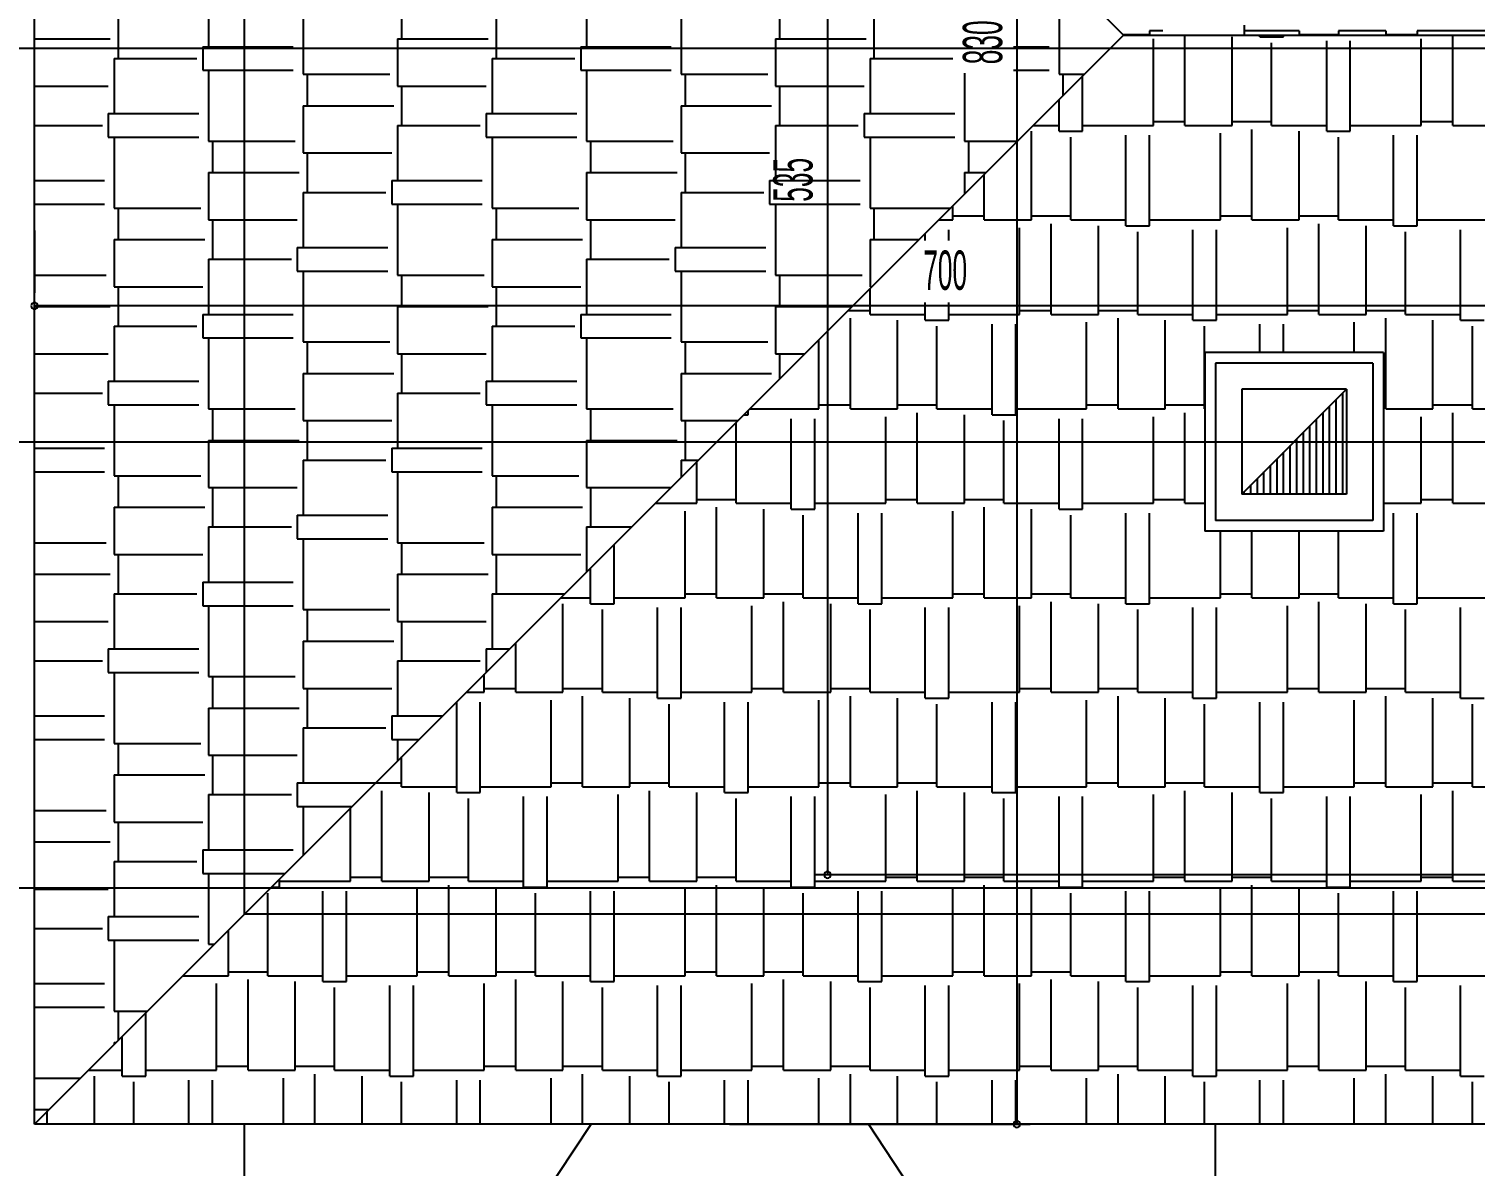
# Model space of a CAD drawing. Extents: x 3907.4 to 3911.57, y -3054.42 to -3053.7.
# Drawn here: x 3908.4701 to 3908.5803, y -3054.2952 to -3054.2086 of the extents above; entities that cross this region are included whole.
import ezdxf

# ---------------------------------------------------------------- set-up
doc = ezdxf.new("R2010")
doc.units = 0
doc.header["$LTSCALE"] = 2
doc.header["$MEASUREMENT"] = 0
doc.linetypes.add('ACAD_ISO07W100', pattern=[3.5, 0.5, -3])
doc.linetypes.add('ACAD_ISO10W100', pattern=[18, 12, -3, 0, -3])
doc.layers.get('0').update_dxf_attribs({"linetype": 'CONTINUOUS'})
doc.layers.get('DEFPOINTS').update_dxf_attribs({"linetype": 'CONTINUOUS'})
for name, color, linetype in [('AKS', 11, 'CONTINUOUS'), ('DUVAR', 7, 'CONTINUOUS'), ('MB', 11, 'CONTINUOUS'), ('OLÇÜ', 6, 'CONTINUOUS'), ('SıVA', 6, 'CONTINUOUS'), ('TARAMA', 9, 'CONTINUOUS')]:
    doc.layers.add(name, color=color, linetype=linetype)
doc.styles.add('ÖLÇÜ', font='stylu.ttf', dxfattribs={"width": 0.5})

msp = doc.modelspace()

# ---------------------------------------------------------------- linework, layer by layer
at = {"color": 0, "linetype": 'ByBlock'}
for centre, start, end in [((3908.47047, -3054.22967), 0, 180), ((3908.47047, -3054.22967), 180, 0), ((3908.5309, -3054.27303), 90, 270), ((3908.5309, -3054.27303), 270, 90), ((3908.54534, -3054.29203), 90, 270), ((3908.54534, -3054.29203), 270, 90)]:
    msp.add_arc(centre, 0.00025, start, end, dxfattribs=at)
at = {"layer": 'AKS', "linetype": 'ACAD_ISO10W100'}
for p, q in [((3908.43096, -3054.21003), (3908.62247, -3054.21003)), ((3908.43096, -3054.24003), (3908.80647, -3054.24003)), ((3908.43096, -3054.27403), (3908.62247, -3054.27403))]:
    msp.add_line(p, q, dxfattribs=at)
at = {"layer": 'DEFPOINTS', "color": 6}
for p, q in [((3908.5309, -3054.16603), (3908.5309, -3054.27303)), ((3908.60645, -3054.27303), (3908.5299, -3054.27303))]:
    msp.add_line(p, q, dxfattribs=at)
at = {"layer": 'DUVAR'}
for p, q in [((3908.56047, -3054.23403), (3908.56047, -3054.24603)), ((3908.57247, -3054.23403), (3908.56047, -3054.23403)), ((3908.57247, -3054.23403), (3908.57247, -3054.24603)), ((3908.57047, -3054.23603), (3908.56247, -3054.23603)), ((3908.56247, -3054.23603), (3908.56247, -3054.24403)), ((3908.57047, -3054.23603), (3908.57047, -3054.24403)), ((3908.57047, -3054.24403), (3908.56247, -3054.24403)), ((3908.57247, -3054.24603), (3908.56047, -3054.24603))]:
    msp.add_line(p, q, dxfattribs=at)
at = {"layer": 'MB'}
for p, q in [((3908.47047, -3054.29203), (3908.47047, -3054.12603)), ((3908.47047, -3054.12603), (3908.55347, -3054.20903)), ((3908.47047, -3054.29203), (3908.55347, -3054.20903)), ((3908.55347, -3054.20903), (3908.60967, -3054.20903)), ((3908.61047, -3054.29203), (3908.47047, -3054.29203))]:
    msp.add_line(p, q, dxfattribs=at)
at = {"layer": 'MB', "color": 2, "linetype": 'ACAD_ISO07W100', "ltscale": 5}
for p, q in [((3908.48647, -3054.27603), (3908.48647, -3054.14203)), ((3908.60947, -3054.27603), (3908.48647, -3054.27603))]:
    msp.add_line(p, q, dxfattribs=at)
at = {"layer": 'MB', "color": 2}
for p, q in [((3908.48646, -3054.29203), (3908.48646, -3054.33203)), ((3908.48646, -3054.33203), (3908.51289, -3054.29203)), ((3908.53403, -3054.29203), (3908.56046, -3054.33203)), ((3908.56046, -3054.29203), (3908.56046, -3054.33203))]:
    msp.add_line(p, q, dxfattribs=at)
at = {"layer": 'OLÇÜ', "color": 6}
for p, q in [((3908.54534, -3054.12603), (3908.54534, -3054.29203)), ((3908.47047, -3054.22392), (3908.47047, -3054.22867)), ((3908.61047, -3054.22967), (3908.47047, -3054.22967)), ((3908.52345, -3054.29203), (3908.54634, -3054.29203))]:
    msp.add_line(p, q, dxfattribs=at)
at = {"layer": 'SıVA'}
for p, q in [((3908.55967, -3054.23323), (3908.55967, -3054.24683)), ((3908.57327, -3054.23323), (3908.55967, -3054.23323)), ((3908.57327, -3054.23323), (3908.57327, -3054.24683)), ((3908.56247, -3054.24403), (3908.57047, -3054.23603)), ((3908.57017, -3054.24403), (3908.57017, -3054.23632)), ((3908.56917, -3054.24403), (3908.56917, -3054.23732)), ((3908.56967, -3054.24403), (3908.56967, -3054.23682)), ((3908.56817, -3054.24403), (3908.56817, -3054.23832)), ((3908.56867, -3054.24403), (3908.56867, -3054.23782)), ((3908.56717, -3054.24403), (3908.56717, -3054.23932)), ((3908.56767, -3054.24403), (3908.56767, -3054.23882)), ((3908.56617, -3054.24403), (3908.56617, -3054.24032)), ((3908.56667, -3054.24403), (3908.56667, -3054.23982)), ((3908.56467, -3054.24403), (3908.56467, -3054.24182)), ((3908.56517, -3054.24403), (3908.56517, -3054.24132)), ((3908.56567, -3054.24403), (3908.56567, -3054.24082)), ((3908.56367, -3054.24403), (3908.56367, -3054.24282)), ((3908.56417, -3054.24403), (3908.56417, -3054.24232)), ((3908.56267, -3054.24403), (3908.56267, -3054.24382)), ((3908.56317, -3054.24403), (3908.56317, -3054.24332)), ((3908.57327, -3054.24683), (3908.55967, -3054.24683))]:
    msp.add_line(p, q, dxfattribs=at)
at = {"layer": 'TARAMA'}
for p, q in [((3908.48375, -3054.20572), (3908.48375, -3054.20992)), ((3908.49095, -3054.20662), (3908.49095, -3054.21202)), ((3908.51255, -3054.20572), (3908.51255, -3054.20992)), ((3908.51975, -3054.20662), (3908.51975, -3054.21202)), ((3908.54855, -3054.20662), (3908.54855, -3054.21202)), ((3908.49845, -3054.20692), (3908.49845, -3054.20932)), ((3908.52725, -3054.20692), (3908.52725, -3054.20932)), ((3908.47685, -3054.20782), (3908.47685, -3054.21082)), ((3908.50565, -3054.20782), (3908.50565, -3054.21082)), ((3908.53445, -3054.20782), (3908.53445, -3054.21082)), ((3908.55647, -3054.20872), (3908.55545, -3054.20872)), ((3908.55545, -3054.20872), (3908.55545, -3054.20903)), ((3908.56265, -3054.20827), (3908.56265, -3054.20903)), ((3908.56685, -3054.20872), (3908.56265, -3054.20872)), ((3908.56685, -3054.20872), (3908.56685, -3054.20903)), ((3908.57345, -3054.20872), (3908.56985, -3054.20872)), ((3908.56985, -3054.20872), (3908.56985, -3054.20903)), ((3908.57345, -3054.20872), (3908.57345, -3054.20903)), ((3908.58125, -3054.20872), (3908.57585, -3054.20872)), ((3908.57585, -3054.20872), (3908.57585, -3054.20903)), ((3908.47047, -3054.20932), (3908.47625, -3054.20932)), ((3908.4833, -3054.20992), (3908.4833, -3054.21172)), ((3908.4833, -3054.20992), (3908.48647, -3054.20992)), ((3908.48647, -3054.20992), (3908.4902, -3054.20992)), ((3908.49815, -3054.20932), (3908.49815, -3054.21292)), ((3908.49815, -3054.20932), (3908.50505, -3054.20932)), ((3908.5121, -3054.20992), (3908.5121, -3054.21172)), ((3908.5121, -3054.20992), (3908.519, -3054.20992)), ((3908.52695, -3054.20932), (3908.52695, -3054.21292)), ((3908.52695, -3054.20932), (3908.53385, -3054.20932)), ((3908.54509, -3054.20992), (3908.5478, -3054.20992)), ((3908.55545, -3054.20902), (3908.55345, -3054.20902)), ((3908.55575, -3054.21592), (3908.55575, -3054.20932)), ((3908.55815, -3054.21592), (3908.55815, -3054.20903)), ((3908.56175, -3054.21592), (3908.56175, -3054.20917)), ((3908.56385, -3054.20917), (3908.56385, -3054.20903)), ((3908.56385, -3054.20917), (3908.56565, -3054.20917)), ((3908.56475, -3054.21592), (3908.56475, -3054.20962)), ((3908.56565, -3054.20917), (3908.56565, -3054.20903)), ((3908.56985, -3054.20902), (3908.56685, -3054.20902)), ((3908.56895, -3054.21637), (3908.56895, -3054.20947)), ((3908.57075, -3054.21637), (3908.57075, -3054.20947)), ((3908.57585, -3054.20902), (3908.57345, -3054.20902)), ((3908.57615, -3054.21592), (3908.57615, -3054.20932)), ((3908.57855, -3054.21592), (3908.57855, -3054.20903)), ((3908.47655, -3054.21082), (3908.47655, -3054.21502)), ((3908.47655, -3054.21082), (3908.48285, -3054.21082)), ((3908.50535, -3054.21082), (3908.50535, -3054.21502)), ((3908.50535, -3054.21082), (3908.51165, -3054.21082)), ((3908.53415, -3054.21082), (3908.53415, -3054.21502)), ((3908.53415, -3054.21082), (3908.54045, -3054.21082)), ((3908.4833, -3054.21172), (3908.48647, -3054.21172)), ((3908.48375, -3054.21172), (3908.48375, -3054.21712)), ((3908.48647, -3054.21172), (3908.4902, -3054.21172)), ((3908.49095, -3054.21202), (3908.49755, -3054.21202)), ((3908.49125, -3054.21202), (3908.49125, -3054.21442)), ((3908.5121, -3054.21172), (3908.519, -3054.21172)), ((3908.51255, -3054.21172), (3908.51255, -3054.21712)), ((3908.51975, -3054.21202), (3908.52635, -3054.21202)), ((3908.52005, -3054.21202), (3908.52005, -3054.21442)), ((3908.54135, -3054.21193), (3908.54135, -3054.21712)), ((3908.54509, -3054.21172), (3908.5478, -3054.21172)), ((3908.54855, -3054.21202), (3908.55048, -3054.21202)), ((3908.54885, -3054.21202), (3908.54885, -3054.21365)), ((3908.47047, -3054.21292), (3908.4761, -3054.21292)), ((3908.49815, -3054.21292), (3908.5049, -3054.21292)), ((3908.49845, -3054.21292), (3908.49845, -3054.21592)), ((3908.52695, -3054.21292), (3908.5337, -3054.21292)), ((3908.52725, -3054.21292), (3908.52725, -3054.21592)), ((3908.55035, -3054.21637), (3908.55035, -3054.21215)), ((3908.54855, -3054.21637), (3908.54855, -3054.21395)), ((3908.4761, -3054.21502), (3908.4761, -3054.21682)), ((3908.4761, -3054.21502), (3908.483, -3054.21502)), ((3908.49095, -3054.21442), (3908.49095, -3054.21802)), ((3908.49095, -3054.21442), (3908.49785, -3054.21442)), ((3908.5049, -3054.21502), (3908.5049, -3054.21682)), ((3908.5049, -3054.21502), (3908.5118, -3054.21502)), ((3908.51975, -3054.21442), (3908.51975, -3054.21802)), ((3908.51975, -3054.21442), (3908.52665, -3054.21442)), ((3908.5337, -3054.21502), (3908.5337, -3054.21682)), ((3908.5337, -3054.21502), (3908.5406, -3054.21502)), ((3908.47047, -3054.21592), (3908.47565, -3054.21592)), ((3908.49815, -3054.21592), (3908.49815, -3054.22012)), ((3908.49815, -3054.21592), (3908.50445, -3054.21592)), ((3908.52695, -3054.21592), (3908.52695, -3054.22012)), ((3908.52695, -3054.21592), (3908.53325, -3054.21592)), ((3908.54645, -3054.22312), (3908.54645, -3054.21637)), ((3908.54658, -3054.21592), (3908.54855, -3054.21592)), ((3908.54855, -3054.21637), (3908.55035, -3054.21637)), ((3908.55035, -3054.21592), (3908.55575, -3054.21592)), ((3908.55575, -3054.21562), (3908.55815, -3054.21562)), ((3908.55815, -3054.21592), (3908.56175, -3054.21592)), ((3908.56085, -3054.22312), (3908.56085, -3054.21652)), ((3908.56175, -3054.21562), (3908.56475, -3054.21562)), ((3908.56325, -3054.22312), (3908.56325, -3054.21622)), ((3908.56475, -3054.21592), (3908.56895, -3054.21592)), ((3908.56685, -3054.22312), (3908.56685, -3054.21637)), ((3908.56895, -3054.21637), (3908.57075, -3054.21637)), ((3908.57075, -3054.21592), (3908.57615, -3054.21592)), ((3908.57615, -3054.21562), (3908.57855, -3054.21562)), ((3908.57855, -3054.21592), (3908.58215, -3054.21592)), ((3908.4761, -3054.21682), (3908.483, -3054.21682)), ((3908.47655, -3054.21682), (3908.47655, -3054.22222)), ((3908.48375, -3054.21712), (3908.48647, -3054.21712)), ((3908.48405, -3054.21712), (3908.48405, -3054.21952)), ((3908.48647, -3054.21712), (3908.49035, -3054.21712)), ((3908.5049, -3054.21682), (3908.5118, -3054.21682)), ((3908.50535, -3054.21682), (3908.50535, -3054.22222)), ((3908.51255, -3054.21712), (3908.51915, -3054.21712)), ((3908.51285, -3054.21712), (3908.51285, -3054.21952)), ((3908.5337, -3054.21682), (3908.5406, -3054.21682)), ((3908.53415, -3054.21682), (3908.53415, -3054.22222)), ((3908.54135, -3054.21712), (3908.54538, -3054.21712)), ((3908.54165, -3054.21712), (3908.54165, -3054.21952)), ((3908.54945, -3054.22312), (3908.54945, -3054.21682)), ((3908.55365, -3054.22357), (3908.55365, -3054.21667)), ((3908.55545, -3054.22357), (3908.55545, -3054.21667)), ((3908.56985, -3054.22312), (3908.56985, -3054.21682)), ((3908.57405, -3054.22357), (3908.57405, -3054.21667)), ((3908.57585, -3054.22357), (3908.57585, -3054.21667)), ((3908.49095, -3054.21802), (3908.4977, -3054.21802)), ((3908.49125, -3054.21802), (3908.49125, -3054.22102)), ((3908.51975, -3054.21802), (3908.5265, -3054.21802)), ((3908.52005, -3054.21802), (3908.52005, -3054.22102)), ((3908.48375, -3054.21952), (3908.48375, -3054.22312)), ((3908.48375, -3054.21952), (3908.48647, -3054.21952)), ((3908.48647, -3054.21952), (3908.49065, -3054.21952)), ((3908.51255, -3054.21952), (3908.51255, -3054.22312)), ((3908.51255, -3054.21952), (3908.51945, -3054.21952)), ((3908.54135, -3054.21952), (3908.54135, -3054.22115)), ((3908.54135, -3054.21952), (3908.54298, -3054.21952)), ((3908.54285, -3054.22312), (3908.54285, -3054.21965)), ((3908.47047, -3054.22012), (3908.4758, -3054.22012)), ((3908.4977, -3054.22012), (3908.4977, -3054.22192)), ((3908.4977, -3054.22012), (3908.5046, -3054.22012)), ((3908.5265, -3054.22012), (3908.5265, -3054.22192)), ((3908.5265, -3054.22012), (3908.5334, -3054.22012)), ((3908.47047, -3054.22192), (3908.4758, -3054.22192)), ((3908.49095, -3054.22102), (3908.49095, -3054.22522)), ((3908.49095, -3054.22102), (3908.49725, -3054.22102)), ((3908.4977, -3054.22192), (3908.5046, -3054.22192)), ((3908.49815, -3054.22192), (3908.49815, -3054.22732)), ((3908.51975, -3054.22102), (3908.51975, -3054.22522)), ((3908.51975, -3054.22102), (3908.52605, -3054.22102)), ((3908.5265, -3054.22192), (3908.5334, -3054.22192)), ((3908.52695, -3054.22192), (3908.52695, -3054.22732)), ((3908.54045, -3054.22312), (3908.54045, -3054.22205)), ((3908.47655, -3054.22222), (3908.48315, -3054.22222)), ((3908.47685, -3054.22222), (3908.47685, -3054.22462)), ((3908.48375, -3054.22312), (3908.48647, -3054.22312)), ((3908.48405, -3054.22312), (3908.48405, -3054.22612)), ((3908.48647, -3054.22312), (3908.4905, -3054.22312)), ((3908.50535, -3054.22222), (3908.51195, -3054.22222)), ((3908.50565, -3054.22222), (3908.50565, -3054.22462)), ((3908.51255, -3054.22312), (3908.5193, -3054.22312)), ((3908.51285, -3054.22312), (3908.51285, -3054.22612)), ((3908.53415, -3054.22222), (3908.54028, -3054.22222)), ((3908.53445, -3054.22222), (3908.53445, -3054.22462)), ((3908.53938, -3054.22312), (3908.54045, -3054.22312)), ((3908.54045, -3054.22282), (3908.54285, -3054.22282)), ((3908.54285, -3054.22312), (3908.54645, -3054.22312)), ((3908.54645, -3054.22282), (3908.54945, -3054.22282)), ((3908.54945, -3054.22312), (3908.55365, -3054.22312)), ((3908.55545, -3054.22312), (3908.56085, -3054.22312)), ((3908.56085, -3054.22282), (3908.56325, -3054.22282)), ((3908.56325, -3054.22312), (3908.56685, -3054.22312)), ((3908.56685, -3054.22282), (3908.56985, -3054.22282)), ((3908.56985, -3054.22312), (3908.57405, -3054.22312)), ((3908.57585, -3054.22312), (3908.58125, -3054.22312)), ((3908.53835, -3054.22469), (3908.53835, -3054.22415)), ((3908.54015, -3054.22469), (3908.54015, -3054.22387)), ((3908.54555, -3054.23032), (3908.54555, -3054.22372)), ((3908.54795, -3054.23032), (3908.54795, -3054.22342)), ((3908.55155, -3054.23032), (3908.55155, -3054.22357)), ((3908.55365, -3054.22357), (3908.55545, -3054.22357)), ((3908.55455, -3054.23032), (3908.55455, -3054.22402)), ((3908.55875, -3054.23077), (3908.55875, -3054.22387)), ((3908.56055, -3054.23077), (3908.56055, -3054.22387)), ((3908.56595, -3054.23032), (3908.56595, -3054.22372)), ((3908.56835, -3054.23032), (3908.56835, -3054.22342)), ((3908.57195, -3054.23032), (3908.57195, -3054.22357)), ((3908.57405, -3054.22357), (3908.57585, -3054.22357)), ((3908.57495, -3054.23032), (3908.57495, -3054.22402)), ((3908.57915, -3054.23077), (3908.57915, -3054.22387)), ((3908.47655, -3054.22462), (3908.47655, -3054.22822)), ((3908.47655, -3054.22462), (3908.48345, -3054.22462)), ((3908.4905, -3054.22522), (3908.4905, -3054.22702)), ((3908.4905, -3054.22522), (3908.4974, -3054.22522)), ((3908.50535, -3054.22462), (3908.50535, -3054.22822)), ((3908.50535, -3054.22462), (3908.51225, -3054.22462)), ((3908.5193, -3054.22522), (3908.5193, -3054.22702)), ((3908.5193, -3054.22522), (3908.5262, -3054.22522)), ((3908.53415, -3054.22462), (3908.53415, -3054.22822)), ((3908.53415, -3054.22462), (3908.53788, -3054.22462)), ((3908.48375, -3054.22612), (3908.48375, -3054.23032)), ((3908.48375, -3054.22612), (3908.48647, -3054.22612)), ((3908.48647, -3054.22612), (3908.49005, -3054.22612)), ((3908.51255, -3054.22612), (3908.51255, -3054.23032)), ((3908.51255, -3054.22612), (3908.51885, -3054.22612)), ((3908.47047, -3054.22732), (3908.47595, -3054.22732)), ((3908.4905, -3054.22702), (3908.4974, -3054.22702)), ((3908.49095, -3054.22702), (3908.49095, -3054.23242)), ((3908.49815, -3054.22732), (3908.50475, -3054.22732)), ((3908.49845, -3054.22732), (3908.49845, -3054.22972)), ((3908.5193, -3054.22702), (3908.5262, -3054.22702)), ((3908.51975, -3054.22702), (3908.51975, -3054.23242)), ((3908.52695, -3054.22732), (3908.53355, -3054.22732)), ((3908.52725, -3054.22732), (3908.52725, -3054.22972)), ((3908.47655, -3054.22822), (3908.4833, -3054.22822)), ((3908.47685, -3054.22822), (3908.47685, -3054.23122)), ((3908.50535, -3054.22822), (3908.5121, -3054.22822)), ((3908.50565, -3054.22822), (3908.50565, -3054.23122)), ((3908.53415, -3054.22822), (3908.53428, -3054.22822)), ((3908.53415, -3054.23032), (3908.53415, -3054.22835)), ((3908.47047, -3054.22972), (3908.47625, -3054.22972)), ((3908.49815, -3054.22972), (3908.49815, -3054.23332)), ((3908.49815, -3054.22972), (3908.50505, -3054.22972)), ((3908.52695, -3054.22972), (3908.52695, -3054.23332)), ((3908.52695, -3054.22972), (3908.53278, -3054.22972)), ((3908.53835, -3054.23077), (3908.53835, -3054.22942)), ((3908.54015, -3054.23077), (3908.54015, -3054.22942)), ((3908.4833, -3054.23032), (3908.4833, -3054.23212)), ((3908.4833, -3054.23032), (3908.48647, -3054.23032)), ((3908.48647, -3054.23032), (3908.4902, -3054.23032)), ((3908.5121, -3054.23032), (3908.5121, -3054.23212)), ((3908.5121, -3054.23032), (3908.519, -3054.23032)), ((3908.53248, -3054.23002), (3908.53415, -3054.23002)), ((3908.53265, -3054.23752), (3908.53265, -3054.23062)), ((3908.53415, -3054.23032), (3908.53835, -3054.23032)), ((3908.53625, -3054.23752), (3908.53625, -3054.23077)), ((3908.53835, -3054.23077), (3908.54015, -3054.23077)), ((3908.54015, -3054.23032), (3908.54555, -3054.23032)), ((3908.54555, -3054.23002), (3908.54795, -3054.23002)), ((3908.54795, -3054.23032), (3908.55155, -3054.23032)), ((3908.55155, -3054.23002), (3908.55455, -3054.23002)), ((3908.55305, -3054.23752), (3908.55305, -3054.23062)), ((3908.55455, -3054.23032), (3908.55875, -3054.23032)), ((3908.55665, -3054.23752), (3908.55665, -3054.23077)), ((3908.55875, -3054.23077), (3908.56055, -3054.23077)), ((3908.56055, -3054.23032), (3908.56595, -3054.23032)), ((3908.56595, -3054.23002), (3908.56835, -3054.23002)), ((3908.56835, -3054.23032), (3908.57195, -3054.23032)), ((3908.57195, -3054.23002), (3908.57495, -3054.23002)), ((3908.57345, -3054.23752), (3908.57345, -3054.23062)), ((3908.57495, -3054.23032), (3908.57915, -3054.23032)), ((3908.57705, -3054.23752), (3908.57705, -3054.23077)), ((3908.57915, -3054.23077), (3908.58095, -3054.23077)), ((3908.47655, -3054.23122), (3908.47655, -3054.23542)), ((3908.47655, -3054.23122), (3908.48285, -3054.23122)), ((3908.50535, -3054.23122), (3908.50535, -3054.23542)), ((3908.50535, -3054.23122), (3908.51165, -3054.23122)), ((3908.53925, -3054.23752), (3908.53925, -3054.23122)), ((3908.54345, -3054.23797), (3908.54345, -3054.23107)), ((3908.54525, -3054.23797), (3908.54525, -3054.23107)), ((3908.55065, -3054.23752), (3908.55065, -3054.23092)), ((3908.55965, -3054.23752), (3908.55965, -3054.23122)), ((3908.56385, -3054.23323), (3908.56385, -3054.23107)), ((3908.56565, -3054.23323), (3908.56565, -3054.23107)), ((3908.57105, -3054.23323), (3908.57105, -3054.23092)), ((3908.58005, -3054.23752), (3908.58005, -3054.23122)), ((3908.4833, -3054.23212), (3908.48647, -3054.23212)), ((3908.48375, -3054.23212), (3908.48375, -3054.23752)), ((3908.48647, -3054.23212), (3908.4902, -3054.23212)), ((3908.49095, -3054.23242), (3908.49755, -3054.23242)), ((3908.49125, -3054.23242), (3908.49125, -3054.23482)), ((3908.5121, -3054.23212), (3908.519, -3054.23212)), ((3908.51255, -3054.23212), (3908.51255, -3054.23752)), ((3908.51975, -3054.23242), (3908.52635, -3054.23242)), ((3908.52005, -3054.23242), (3908.52005, -3054.23482)), ((3908.53025, -3054.23752), (3908.53025, -3054.23225)), ((3908.47047, -3054.23332), (3908.4761, -3054.23332)), ((3908.49815, -3054.23332), (3908.5049, -3054.23332)), ((3908.49845, -3054.23332), (3908.49845, -3054.23632)), ((3908.52695, -3054.23332), (3908.52918, -3054.23332)), ((3908.52725, -3054.23332), (3908.52725, -3054.23525)), ((3908.49095, -3054.23482), (3908.49095, -3054.23842)), ((3908.49095, -3054.23482), (3908.49785, -3054.23482)), ((3908.51975, -3054.23482), (3908.51975, -3054.23842)), ((3908.51975, -3054.23482), (3908.52665, -3054.23482)), ((3908.47047, -3054.23632), (3908.47565, -3054.23632)), ((3908.4761, -3054.23542), (3908.4761, -3054.23722)), ((3908.4761, -3054.23542), (3908.483, -3054.23542)), ((3908.49815, -3054.23632), (3908.49815, -3054.24052)), ((3908.49815, -3054.23632), (3908.50445, -3054.23632)), ((3908.5049, -3054.23542), (3908.5049, -3054.23722)), ((3908.5049, -3054.23542), (3908.5118, -3054.23542)), ((3908.4761, -3054.23722), (3908.483, -3054.23722)), ((3908.47655, -3054.23722), (3908.47655, -3054.24262)), ((3908.5049, -3054.23722), (3908.5118, -3054.23722)), ((3908.50535, -3054.23722), (3908.50535, -3054.24262)), ((3908.53025, -3054.23722), (3908.53265, -3054.23722)), ((3908.53625, -3054.23722), (3908.53925, -3054.23722)), ((3908.55065, -3054.23722), (3908.55305, -3054.23722)), ((3908.55665, -3054.23722), (3908.55965, -3054.23722)), ((3908.57327, -3054.23722), (3908.57345, -3054.23722)), ((3908.57705, -3054.23722), (3908.58005, -3054.23722)), ((3908.48375, -3054.23752), (3908.48647, -3054.23752)), ((3908.48405, -3054.23752), (3908.48405, -3054.23992)), ((3908.48647, -3054.23752), (3908.49035, -3054.23752)), ((3908.49095, -3054.23842), (3908.4977, -3054.23842)), ((3908.49125, -3054.23842), (3908.49125, -3054.24142)), ((3908.51255, -3054.23752), (3908.51915, -3054.23752)), ((3908.51285, -3054.23752), (3908.51285, -3054.23992)), ((3908.51975, -3054.23842), (3908.52408, -3054.23842)), ((3908.52005, -3054.23842), (3908.52005, -3054.24142)), ((3908.52395, -3054.24472), (3908.52395, -3054.23855)), ((3908.52453, -3054.23797), (3908.52485, -3054.23797)), ((3908.52485, -3054.23797), (3908.52485, -3054.23765)), ((3908.52498, -3054.23752), (3908.53025, -3054.23752)), ((3908.52815, -3054.24517), (3908.52815, -3054.23827)), ((3908.52995, -3054.24517), (3908.52995, -3054.23827)), ((3908.53265, -3054.23752), (3908.53625, -3054.23752)), ((3908.53535, -3054.24472), (3908.53535, -3054.23812)), ((3908.53775, -3054.24472), (3908.53775, -3054.23782)), ((3908.53925, -3054.23752), (3908.54345, -3054.23752)), ((3908.54135, -3054.24472), (3908.54135, -3054.23797)), ((3908.54345, -3054.23797), (3908.54525, -3054.23797)), ((3908.54435, -3054.24472), (3908.54435, -3054.23842)), ((3908.54525, -3054.23752), (3908.55065, -3054.23752)), ((3908.54855, -3054.24517), (3908.54855, -3054.23827)), ((3908.55035, -3054.24517), (3908.55035, -3054.23827)), ((3908.55305, -3054.23752), (3908.55665, -3054.23752)), ((3908.55575, -3054.24472), (3908.55575, -3054.23812)), ((3908.55815, -3054.24472), (3908.55815, -3054.23782)), ((3908.55965, -3054.23752), (3908.55967, -3054.23752)), ((3908.57345, -3054.23752), (3908.57705, -3054.23752)), ((3908.57615, -3054.24472), (3908.57615, -3054.23812)), ((3908.57855, -3054.24472), (3908.57855, -3054.23782)), ((3908.58005, -3054.23752), (3908.58425, -3054.23752)), ((3908.47047, -3054.24052), (3908.4758, -3054.24052)), ((3908.48375, -3054.23992), (3908.48375, -3054.24352)), ((3908.48375, -3054.23992), (3908.48647, -3054.23992)), ((3908.48647, -3054.23992), (3908.49065, -3054.23992)), ((3908.4977, -3054.24052), (3908.4977, -3054.24232)), ((3908.4977, -3054.24052), (3908.5046, -3054.24052)), ((3908.51255, -3054.23992), (3908.51255, -3054.24352)), ((3908.51255, -3054.23992), (3908.51945, -3054.23992)), ((3908.49095, -3054.24142), (3908.49095, -3054.24562)), ((3908.49095, -3054.24142), (3908.49725, -3054.24142)), ((3908.51975, -3054.24142), (3908.51975, -3054.24275)), ((3908.51975, -3054.24142), (3908.52108, -3054.24142)), ((3908.52095, -3054.24472), (3908.52095, -3054.24155)), ((3908.47047, -3054.24232), (3908.4758, -3054.24232)), ((3908.47655, -3054.24262), (3908.48315, -3054.24262)), ((3908.47685, -3054.24262), (3908.47685, -3054.24502)), ((3908.4977, -3054.24232), (3908.5046, -3054.24232)), ((3908.49815, -3054.24232), (3908.49815, -3054.24772)), ((3908.50535, -3054.24262), (3908.51195, -3054.24262)), ((3908.50565, -3054.24262), (3908.50565, -3054.24502)), ((3908.48375, -3054.24352), (3908.48647, -3054.24352)), ((3908.48405, -3054.24352), (3908.48405, -3054.24652)), ((3908.48647, -3054.24352), (3908.4905, -3054.24352)), ((3908.51255, -3054.24352), (3908.51898, -3054.24352)), ((3908.51285, -3054.24352), (3908.51285, -3054.24652)), ((3908.47655, -3054.24502), (3908.47655, -3054.24862)), ((3908.47655, -3054.24502), (3908.48345, -3054.24502)), ((3908.50535, -3054.24502), (3908.50535, -3054.24862)), ((3908.50535, -3054.24502), (3908.51225, -3054.24502)), ((3908.51778, -3054.24472), (3908.52095, -3054.24472)), ((3908.52095, -3054.24442), (3908.52395, -3054.24442)), ((3908.52245, -3054.25192), (3908.52245, -3054.24502)), ((3908.52395, -3054.24472), (3908.52815, -3054.24472)), ((3908.52605, -3054.25192), (3908.52605, -3054.24517)), ((3908.52815, -3054.24517), (3908.52995, -3054.24517)), ((3908.52995, -3054.24472), (3908.53535, -3054.24472)), ((3908.53535, -3054.24442), (3908.53775, -3054.24442)), ((3908.53775, -3054.24472), (3908.54135, -3054.24472)), ((3908.54135, -3054.24442), (3908.54435, -3054.24442)), ((3908.54285, -3054.25192), (3908.54285, -3054.24502)), ((3908.54435, -3054.24472), (3908.54855, -3054.24472)), ((3908.54645, -3054.25192), (3908.54645, -3054.24517)), ((3908.54855, -3054.24517), (3908.55035, -3054.24517)), ((3908.55035, -3054.24472), (3908.55575, -3054.24472)), ((3908.55575, -3054.24442), (3908.55815, -3054.24442)), ((3908.55815, -3054.24472), (3908.55967, -3054.24472)), ((3908.57327, -3054.24472), (3908.57615, -3054.24472)), ((3908.57615, -3054.24442), (3908.57855, -3054.24442)), ((3908.57855, -3054.24472), (3908.58215, -3054.24472)), ((3908.4905, -3054.24562), (3908.4905, -3054.24742)), ((3908.4905, -3054.24562), (3908.4974, -3054.24562)), ((3908.52005, -3054.25192), (3908.52005, -3054.24532)), ((3908.52905, -3054.25192), (3908.52905, -3054.24562)), ((3908.53325, -3054.25237), (3908.53325, -3054.24547)), ((3908.53505, -3054.25237), (3908.53505, -3054.24547)), ((3908.54045, -3054.25192), (3908.54045, -3054.24532)), ((3908.54945, -3054.25192), (3908.54945, -3054.24562)), ((3908.55365, -3054.25237), (3908.55365, -3054.24547)), ((3908.55545, -3054.25237), (3908.55545, -3054.24547)), ((3908.57405, -3054.25237), (3908.57405, -3054.24547)), ((3908.57585, -3054.25237), (3908.57585, -3054.24547)), ((3908.48375, -3054.24652), (3908.48375, -3054.25072)), ((3908.48375, -3054.24652), (3908.48647, -3054.24652)), ((3908.48647, -3054.24652), (3908.49005, -3054.24652)), ((3908.51255, -3054.24652), (3908.51255, -3054.24995)), ((3908.51255, -3054.24652), (3908.51598, -3054.24652)), ((3908.56085, -3054.25192), (3908.56085, -3054.24683)), ((3908.56325, -3054.25192), (3908.56325, -3054.24683)), ((3908.56685, -3054.25192), (3908.56685, -3054.24683)), ((3908.56985, -3054.25192), (3908.56985, -3054.24683)), ((3908.47047, -3054.24772), (3908.47595, -3054.24772)), ((3908.4905, -3054.24742), (3908.4974, -3054.24742)), ((3908.49095, -3054.24742), (3908.49095, -3054.25282)), ((3908.49815, -3054.24772), (3908.50475, -3054.24772)), ((3908.49845, -3054.24772), (3908.49845, -3054.25012)), ((3908.51465, -3054.25237), (3908.51465, -3054.24785)), ((3908.47655, -3054.24862), (3908.4833, -3054.24862)), ((3908.47685, -3054.24862), (3908.47685, -3054.25162)), ((3908.50535, -3054.24862), (3908.5121, -3054.24862)), ((3908.50565, -3054.24862), (3908.50565, -3054.25162)), ((3908.47047, -3054.25012), (3908.47625, -3054.25012)), ((3908.49815, -3054.25012), (3908.49815, -3054.25372)), ((3908.49815, -3054.25012), (3908.50505, -3054.25012)), ((3908.51285, -3054.25237), (3908.51285, -3054.24965)), ((3908.47655, -3054.25162), (3908.47655, -3054.25582)), ((3908.47655, -3054.25162), (3908.48285, -3054.25162)), ((3908.4833, -3054.25072), (3908.4833, -3054.25252)), ((3908.4833, -3054.25072), (3908.48647, -3054.25072)), ((3908.48647, -3054.25072), (3908.4902, -3054.25072)), ((3908.50535, -3054.25162), (3908.50535, -3054.25582)), ((3908.50535, -3054.25162), (3908.51088, -3054.25162)), ((3908.52005, -3054.25162), (3908.52245, -3054.25162)), ((3908.52605, -3054.25162), (3908.52905, -3054.25162)), ((3908.54045, -3054.25162), (3908.54285, -3054.25162)), ((3908.54645, -3054.25162), (3908.54945, -3054.25162)), ((3908.56085, -3054.25162), (3908.56325, -3054.25162)), ((3908.56685, -3054.25162), (3908.56985, -3054.25162)), ((3908.4833, -3054.25252), (3908.48647, -3054.25252)), ((3908.48375, -3054.25252), (3908.48375, -3054.25792)), ((3908.48647, -3054.25252), (3908.4902, -3054.25252)), ((3908.49095, -3054.25282), (3908.49755, -3054.25282)), ((3908.49125, -3054.25282), (3908.49125, -3054.25522)), ((3908.51058, -3054.25192), (3908.51285, -3054.25192)), ((3908.51075, -3054.25912), (3908.51075, -3054.25237)), ((3908.51285, -3054.25237), (3908.51465, -3054.25237)), ((3908.51375, -3054.25912), (3908.51375, -3054.25282)), ((3908.51465, -3054.25192), (3908.52005, -3054.25192)), ((3908.51795, -3054.25957), (3908.51795, -3054.25267)), ((3908.51975, -3054.25957), (3908.51975, -3054.25267)), ((3908.52245, -3054.25192), (3908.52605, -3054.25192)), ((3908.52515, -3054.25912), (3908.52515, -3054.25252)), ((3908.52755, -3054.25912), (3908.52755, -3054.25222)), ((3908.52905, -3054.25192), (3908.53325, -3054.25192)), ((3908.53115, -3054.25912), (3908.53115, -3054.25237)), ((3908.53325, -3054.25237), (3908.53505, -3054.25237)), ((3908.53415, -3054.25912), (3908.53415, -3054.25282)), ((3908.53505, -3054.25192), (3908.54045, -3054.25192)), ((3908.53835, -3054.25957), (3908.53835, -3054.25267)), ((3908.54015, -3054.25957), (3908.54015, -3054.25267)), ((3908.54285, -3054.25192), (3908.54645, -3054.25192)), ((3908.54555, -3054.25912), (3908.54555, -3054.25252)), ((3908.54795, -3054.25912), (3908.54795, -3054.25222)), ((3908.54945, -3054.25192), (3908.55365, -3054.25192)), ((3908.55155, -3054.25912), (3908.55155, -3054.25237)), ((3908.55365, -3054.25237), (3908.55545, -3054.25237)), ((3908.55455, -3054.25912), (3908.55455, -3054.25282)), ((3908.55545, -3054.25192), (3908.56085, -3054.25192)), ((3908.55875, -3054.25957), (3908.55875, -3054.25267)), ((3908.56055, -3054.25957), (3908.56055, -3054.25267)), ((3908.56325, -3054.25192), (3908.56685, -3054.25192)), ((3908.56595, -3054.25912), (3908.56595, -3054.25252)), ((3908.56835, -3054.25912), (3908.56835, -3054.25222)), ((3908.56985, -3054.25192), (3908.57405, -3054.25192)), ((3908.57195, -3054.25912), (3908.57195, -3054.25237)), ((3908.57405, -3054.25237), (3908.57585, -3054.25237)), ((3908.57495, -3054.25912), (3908.57495, -3054.25282)), ((3908.57585, -3054.25192), (3908.58125, -3054.25192)), ((3908.57915, -3054.25957), (3908.57915, -3054.25267)), ((3908.47047, -3054.25372), (3908.4761, -3054.25372)), ((3908.49815, -3054.25372), (3908.5049, -3054.25372)), ((3908.49845, -3054.25372), (3908.49845, -3054.25672)), ((3908.4761, -3054.25582), (3908.4761, -3054.25762)), ((3908.4761, -3054.25582), (3908.483, -3054.25582)), ((3908.49095, -3054.25522), (3908.49095, -3054.25882)), ((3908.49095, -3054.25522), (3908.49785, -3054.25522)), ((3908.5049, -3054.25582), (3908.5049, -3054.2576)), ((3908.5049, -3054.25582), (3908.50668, -3054.25582)), ((3908.50715, -3054.25912), (3908.50715, -3054.25535)), ((3908.47047, -3054.25672), (3908.47565, -3054.25672)), ((3908.49815, -3054.25672), (3908.49815, -3054.26092)), ((3908.49815, -3054.25672), (3908.50445, -3054.25672)), ((3908.4761, -3054.25762), (3908.483, -3054.25762)), ((3908.47655, -3054.25762), (3908.47655, -3054.26302)), ((3908.48375, -3054.25792), (3908.48647, -3054.25792)), ((3908.48405, -3054.25792), (3908.48405, -3054.26032)), ((3908.48647, -3054.25792), (3908.49035, -3054.25792)), ((3908.50475, -3054.25912), (3908.50475, -3054.25775)), ((3908.49095, -3054.25882), (3908.4977, -3054.25882)), ((3908.49125, -3054.25882), (3908.49125, -3054.26182)), ((3908.50338, -3054.25912), (3908.50475, -3054.25912)), ((3908.50475, -3054.25882), (3908.50715, -3054.25882)), ((3908.50715, -3054.25912), (3908.51075, -3054.25912)), ((3908.51075, -3054.25882), (3908.51375, -3054.25882)), ((3908.51225, -3054.26632), (3908.51225, -3054.25942)), ((3908.51375, -3054.25912), (3908.51795, -3054.25912)), ((3908.51975, -3054.25912), (3908.52515, -3054.25912)), ((3908.52515, -3054.25882), (3908.52755, -3054.25882)), ((3908.52755, -3054.25912), (3908.53115, -3054.25912)), ((3908.53115, -3054.25882), (3908.53415, -3054.25882)), ((3908.53265, -3054.26632), (3908.53265, -3054.25942)), ((3908.53415, -3054.25912), (3908.53835, -3054.25912)), ((3908.54015, -3054.25912), (3908.54555, -3054.25912)), ((3908.54555, -3054.25882), (3908.54795, -3054.25882)), ((3908.54795, -3054.25912), (3908.55155, -3054.25912)), ((3908.55155, -3054.25882), (3908.55455, -3054.25882)), ((3908.55305, -3054.26632), (3908.55305, -3054.25942)), ((3908.55455, -3054.25912), (3908.55875, -3054.25912)), ((3908.56055, -3054.25912), (3908.56595, -3054.25912)), ((3908.56595, -3054.25882), (3908.56835, -3054.25882)), ((3908.56835, -3054.25912), (3908.57195, -3054.25912)), ((3908.57195, -3054.25882), (3908.57495, -3054.25882)), ((3908.57345, -3054.26632), (3908.57345, -3054.25942)), ((3908.57495, -3054.25912), (3908.57915, -3054.25912)), ((3908.48375, -3054.26032), (3908.48375, -3054.26392)), ((3908.48375, -3054.26032), (3908.48647, -3054.26032)), ((3908.48647, -3054.26032), (3908.49065, -3054.26032)), ((3908.50265, -3054.26677), (3908.50265, -3054.25987)), ((3908.50445, -3054.26677), (3908.50445, -3054.25987)), ((3908.50985, -3054.26632), (3908.50985, -3054.25972)), ((3908.51585, -3054.26632), (3908.51585, -3054.25957)), ((3908.51795, -3054.25957), (3908.51975, -3054.25957)), ((3908.51885, -3054.26632), (3908.51885, -3054.26002)), ((3908.52305, -3054.26677), (3908.52305, -3054.25987)), ((3908.52485, -3054.26677), (3908.52485, -3054.25987)), ((3908.53025, -3054.26632), (3908.53025, -3054.25972)), ((3908.53625, -3054.26632), (3908.53625, -3054.25957)), ((3908.53835, -3054.25957), (3908.54015, -3054.25957)), ((3908.53925, -3054.26632), (3908.53925, -3054.26002)), ((3908.54345, -3054.26677), (3908.54345, -3054.25987)), ((3908.54525, -3054.26677), (3908.54525, -3054.25987)), ((3908.55065, -3054.26632), (3908.55065, -3054.25972)), ((3908.55665, -3054.26632), (3908.55665, -3054.25957)), ((3908.55875, -3054.25957), (3908.56055, -3054.25957)), ((3908.55965, -3054.26632), (3908.55965, -3054.26002)), ((3908.56385, -3054.26677), (3908.56385, -3054.25987)), ((3908.56565, -3054.26677), (3908.56565, -3054.25987)), ((3908.57105, -3054.26632), (3908.57105, -3054.25972)), ((3908.57705, -3054.26632), (3908.57705, -3054.25957)), ((3908.57915, -3054.25957), (3908.58095, -3054.25957)), ((3908.58005, -3054.26632), (3908.58005, -3054.26002)), ((3908.47047, -3054.26092), (3908.4758, -3054.26092)), ((3908.4977, -3054.26092), (3908.4977, -3054.26272)), ((3908.4977, -3054.26092), (3908.50158, -3054.26092)), ((3908.47047, -3054.26272), (3908.4758, -3054.26272)), ((3908.49095, -3054.26182), (3908.49095, -3054.26602)), ((3908.49095, -3054.26182), (3908.49725, -3054.26182)), ((3908.4977, -3054.26272), (3908.49978, -3054.26272)), ((3908.49815, -3054.26272), (3908.49815, -3054.26435)), ((3908.47655, -3054.26302), (3908.48315, -3054.26302)), ((3908.47685, -3054.26302), (3908.47685, -3054.26542)), ((3908.48375, -3054.26392), (3908.48647, -3054.26392)), ((3908.48405, -3054.26392), (3908.48405, -3054.26692)), ((3908.48647, -3054.26392), (3908.4905, -3054.26392)), ((3908.49845, -3054.26632), (3908.49845, -3054.26405)), ((3908.47655, -3054.26542), (3908.47655, -3054.26902)), ((3908.47655, -3054.26542), (3908.48345, -3054.26542)), ((3908.4905, -3054.26602), (3908.4905, -3054.26782)), ((3908.4905, -3054.26602), (3908.49648, -3054.26602)), ((3908.49648, -3054.26602), (3908.49845, -3054.26602)), ((3908.50985, -3054.26602), (3908.51225, -3054.26602)), ((3908.51585, -3054.26602), (3908.51885, -3054.26602)), ((3908.53025, -3054.26602), (3908.53265, -3054.26602)), ((3908.53625, -3054.26602), (3908.53925, -3054.26602)), ((3908.55065, -3054.26602), (3908.55305, -3054.26602)), ((3908.55665, -3054.26602), (3908.55965, -3054.26602)), ((3908.57105, -3054.26602), (3908.57345, -3054.26602)), ((3908.57705, -3054.26602), (3908.58005, -3054.26602)), ((3908.48375, -3054.26692), (3908.48375, -3054.27112)), ((3908.48375, -3054.26692), (3908.48647, -3054.26692)), ((3908.48647, -3054.26692), (3908.49005, -3054.26692)), ((3908.49695, -3054.27352), (3908.49695, -3054.26662)), ((3908.49845, -3054.26632), (3908.50265, -3054.26632)), ((3908.50055, -3054.27352), (3908.50055, -3054.26677)), ((3908.50265, -3054.26677), (3908.50445, -3054.26677)), ((3908.50355, -3054.27352), (3908.50355, -3054.26722)), ((3908.50445, -3054.26632), (3908.50985, -3054.26632)), ((3908.50775, -3054.27397), (3908.50775, -3054.26707)), ((3908.50955, -3054.27397), (3908.50955, -3054.26707)), ((3908.51225, -3054.26632), (3908.51585, -3054.26632)), ((3908.51495, -3054.27352), (3908.51495, -3054.26692)), ((3908.51735, -3054.27352), (3908.51735, -3054.26662)), ((3908.51885, -3054.26632), (3908.52305, -3054.26632)), ((3908.52095, -3054.27352), (3908.52095, -3054.26677)), ((3908.52305, -3054.26677), (3908.52485, -3054.26677)), ((3908.52395, -3054.27352), (3908.52395, -3054.26722)), ((3908.52485, -3054.26632), (3908.53025, -3054.26632)), ((3908.52815, -3054.27397), (3908.52815, -3054.26707)), ((3908.52995, -3054.27397), (3908.52995, -3054.26707)), ((3908.53265, -3054.26632), (3908.53625, -3054.26632)), ((3908.53535, -3054.27352), (3908.53535, -3054.26692)), ((3908.53775, -3054.27352), (3908.53775, -3054.26662)), ((3908.53925, -3054.26632), (3908.54345, -3054.26632)), ((3908.54135, -3054.27352), (3908.54135, -3054.26677)), ((3908.54345, -3054.26677), (3908.54525, -3054.26677)), ((3908.54435, -3054.27352), (3908.54435, -3054.26722)), ((3908.54525, -3054.26632), (3908.55065, -3054.26632)), ((3908.54855, -3054.27397), (3908.54855, -3054.26707)), ((3908.55035, -3054.27397), (3908.55035, -3054.26707)), ((3908.55305, -3054.26632), (3908.55665, -3054.26632)), ((3908.55575, -3054.27352), (3908.55575, -3054.26692)), ((3908.55815, -3054.27352), (3908.55815, -3054.26662)), ((3908.55965, -3054.26632), (3908.56385, -3054.26632)), ((3908.56175, -3054.27352), (3908.56175, -3054.26677)), ((3908.56385, -3054.26677), (3908.56565, -3054.26677)), ((3908.56475, -3054.27352), (3908.56475, -3054.26722)), ((3908.56565, -3054.26632), (3908.57105, -3054.26632)), ((3908.56895, -3054.27397), (3908.56895, -3054.26707)), ((3908.57075, -3054.27397), (3908.57075, -3054.26707)), ((3908.57345, -3054.26632), (3908.57705, -3054.26632)), ((3908.57615, -3054.27352), (3908.57615, -3054.26692)), ((3908.57855, -3054.27352), (3908.57855, -3054.26662)), ((3908.58005, -3054.26632), (3908.58425, -3054.26632)), ((3908.47047, -3054.26812), (3908.47595, -3054.26812)), ((3908.4905, -3054.26782), (3908.49468, -3054.26782)), ((3908.49095, -3054.26782), (3908.49095, -3054.27155)), ((3908.49455, -3054.27352), (3908.49455, -3054.26795)), ((3908.47655, -3054.26902), (3908.4833, -3054.26902)), ((3908.47685, -3054.26902), (3908.47685, -3054.27202)), ((3908.47047, -3054.27052), (3908.47625, -3054.27052)), ((3908.4833, -3054.27112), (3908.4833, -3054.27292)), ((3908.4833, -3054.27112), (3908.48647, -3054.27112)), ((3908.48647, -3054.27112), (3908.4902, -3054.27112)), ((3908.47655, -3054.27202), (3908.47655, -3054.27622)), ((3908.47655, -3054.27202), (3908.48285, -3054.27202)), ((3908.4833, -3054.27292), (3908.48647, -3054.27292)), ((3908.48375, -3054.27292), (3908.48375, -3054.27832)), ((3908.48647, -3054.27292), (3908.48958, -3054.27292)), ((3908.48915, -3054.27397), (3908.48915, -3054.27335)), ((3908.48915, -3054.27352), (3908.49455, -3054.27352)), ((3908.49455, -3054.27322), (3908.49695, -3054.27322)), ((3908.49695, -3054.27352), (3908.50055, -3054.27352)), ((3908.50055, -3054.27322), (3908.50355, -3054.27322)), ((3908.50205, -3054.27603), (3908.50205, -3054.27382)), ((3908.50355, -3054.27352), (3908.50775, -3054.27352)), ((3908.50955, -3054.27352), (3908.51495, -3054.27352)), ((3908.51495, -3054.27322), (3908.51735, -3054.27322)), ((3908.51735, -3054.27352), (3908.52095, -3054.27352)), ((3908.52095, -3054.27322), (3908.52395, -3054.27322)), ((3908.52245, -3054.27603), (3908.52245, -3054.27382)), ((3908.52395, -3054.27352), (3908.52815, -3054.27352)), ((3908.52995, -3054.27352), (3908.53535, -3054.27352)), ((3908.53535, -3054.27322), (3908.53775, -3054.27322)), ((3908.53775, -3054.27352), (3908.54135, -3054.27352)), ((3908.54135, -3054.27322), (3908.54435, -3054.27322)), ((3908.54285, -3054.27603), (3908.54285, -3054.27382)), ((3908.54435, -3054.27352), (3908.54855, -3054.27352)), ((3908.55035, -3054.27352), (3908.55575, -3054.27352)), ((3908.55575, -3054.27322), (3908.55815, -3054.27322)), ((3908.55815, -3054.27352), (3908.56175, -3054.27352)), ((3908.56175, -3054.27322), (3908.56475, -3054.27322)), ((3908.56325, -3054.27603), (3908.56325, -3054.27382)), ((3908.56475, -3054.27352), (3908.56895, -3054.27352)), ((3908.57075, -3054.27352), (3908.57615, -3054.27352)), ((3908.57615, -3054.27322), (3908.57855, -3054.27322)), ((3908.57855, -3054.27352), (3908.58215, -3054.27352)), ((3908.47047, -3054.27412), (3908.4761, -3054.27412)), ((3908.48825, -3054.27603), (3908.48825, -3054.27442)), ((3908.48853, -3054.27397), (3908.48915, -3054.27397)), ((3908.49245, -3054.27603), (3908.49245, -3054.27427)), ((3908.49425, -3054.27603), (3908.49425, -3054.27427)), ((3908.49965, -3054.27603), (3908.49965, -3054.27412)), ((3908.50565, -3054.27603), (3908.50565, -3054.27397)), ((3908.50775, -3054.27397), (3908.50955, -3054.27397)), ((3908.50865, -3054.27603), (3908.50865, -3054.27442)), ((3908.51285, -3054.27603), (3908.51285, -3054.27427)), ((3908.51465, -3054.27603), (3908.51465, -3054.27427)), ((3908.52005, -3054.27603), (3908.52005, -3054.27412)), ((3908.52605, -3054.27603), (3908.52605, -3054.27397)), ((3908.52815, -3054.27397), (3908.52995, -3054.27397)), ((3908.52905, -3054.27603), (3908.52905, -3054.27442)), ((3908.53325, -3054.27603), (3908.53325, -3054.27427)), ((3908.53505, -3054.27603), (3908.53505, -3054.27427)), ((3908.54045, -3054.27603), (3908.54045, -3054.27412)), ((3908.54645, -3054.27603), (3908.54645, -3054.27397)), ((3908.54855, -3054.27397), (3908.55035, -3054.27397)), ((3908.54945, -3054.27603), (3908.54945, -3054.27442)), ((3908.55365, -3054.27603), (3908.55365, -3054.27427)), ((3908.55545, -3054.27603), (3908.55545, -3054.27427)), ((3908.56085, -3054.27603), (3908.56085, -3054.27412)), ((3908.56685, -3054.27603), (3908.56685, -3054.27397)), ((3908.56895, -3054.27397), (3908.57075, -3054.27397)), ((3908.56985, -3054.27603), (3908.56985, -3054.27442)), ((3908.57405, -3054.27603), (3908.57405, -3054.27427)), ((3908.57585, -3054.27603), (3908.57585, -3054.27427)), ((3908.48825, -3054.28072), (3908.48825, -3054.27603)), ((3908.49245, -3054.28117), (3908.49245, -3054.27603)), ((3908.49425, -3054.28117), (3908.49425, -3054.27603)), ((3908.49965, -3054.28072), (3908.49965, -3054.27603)), ((3908.50205, -3054.28072), (3908.50205, -3054.27603)), ((3908.50565, -3054.28072), (3908.50565, -3054.27603)), ((3908.50865, -3054.28072), (3908.50865, -3054.27603)), ((3908.51285, -3054.28117), (3908.51285, -3054.27603)), ((3908.51465, -3054.28117), (3908.51465, -3054.27603)), ((3908.52005, -3054.28072), (3908.52005, -3054.27603)), ((3908.52245, -3054.28072), (3908.52245, -3054.27603)), ((3908.52605, -3054.28072), (3908.52605, -3054.27603)), ((3908.52905, -3054.28072), (3908.52905, -3054.27603)), ((3908.53325, -3054.28117), (3908.53325, -3054.27603)), ((3908.53505, -3054.28117), (3908.53505, -3054.27603)), ((3908.54045, -3054.28072), (3908.54045, -3054.27603)), ((3908.54285, -3054.28072), (3908.54285, -3054.27603)), ((3908.54645, -3054.28072), (3908.54645, -3054.27603)), ((3908.54945, -3054.28072), (3908.54945, -3054.27603)), ((3908.55365, -3054.28117), (3908.55365, -3054.27603)), ((3908.55545, -3054.28117), (3908.55545, -3054.27603)), ((3908.56085, -3054.28072), (3908.56085, -3054.27603)), ((3908.56325, -3054.28072), (3908.56325, -3054.27603)), ((3908.56685, -3054.28072), (3908.56685, -3054.27603)), ((3908.56985, -3054.28072), (3908.56985, -3054.27603)), ((3908.57405, -3054.28117), (3908.57405, -3054.27603)), ((3908.57585, -3054.28117), (3908.57585, -3054.27603)), ((3908.47047, -3054.27712), (3908.47565, -3054.27712)), ((3908.4761, -3054.27622), (3908.4761, -3054.27802)), ((3908.4761, -3054.27622), (3908.483, -3054.27622)), ((3908.4761, -3054.27802), (3908.483, -3054.27802)), ((3908.47655, -3054.27802), (3908.47655, -3054.28342)), ((3908.48525, -3054.28072), (3908.48525, -3054.27725)), ((3908.48375, -3054.27832), (3908.48418, -3054.27832)), ((3908.48405, -3054.27832), (3908.48405, -3054.27845)), ((3908.48525, -3054.28042), (3908.48825, -3054.28042)), ((3908.49965, -3054.28042), (3908.50205, -3054.28042)), ((3908.50565, -3054.28042), (3908.50865, -3054.28042)), ((3908.52005, -3054.28042), (3908.52245, -3054.28042)), ((3908.52605, -3054.28042), (3908.52905, -3054.28042)), ((3908.54045, -3054.28042), (3908.54285, -3054.28042)), ((3908.54645, -3054.28042), (3908.54945, -3054.28042)), ((3908.56085, -3054.28042), (3908.56325, -3054.28042)), ((3908.56685, -3054.28042), (3908.56985, -3054.28042)), ((3908.47047, -3054.28132), (3908.4758, -3054.28132)), ((3908.48178, -3054.28072), (3908.48525, -3054.28072)), ((3908.48435, -3054.28792), (3908.48435, -3054.28132)), ((3908.48675, -3054.28792), (3908.48675, -3054.28102)), ((3908.48825, -3054.28072), (3908.49245, -3054.28072)), ((3908.49035, -3054.28792), (3908.49035, -3054.28117)), ((3908.49245, -3054.28117), (3908.49425, -3054.28117)), ((3908.49425, -3054.28072), (3908.49965, -3054.28072)), ((3908.49755, -3054.28837), (3908.49755, -3054.28147)), ((3908.49935, -3054.28837), (3908.49935, -3054.28147)), ((3908.50205, -3054.28072), (3908.50565, -3054.28072)), ((3908.50475, -3054.28792), (3908.50475, -3054.28132)), ((3908.50715, -3054.28792), (3908.50715, -3054.28102)), ((3908.50865, -3054.28072), (3908.51285, -3054.28072)), ((3908.51075, -3054.28792), (3908.51075, -3054.28117)), ((3908.51285, -3054.28117), (3908.51465, -3054.28117)), ((3908.51465, -3054.28072), (3908.52005, -3054.28072)), ((3908.51795, -3054.28837), (3908.51795, -3054.28147)), ((3908.51975, -3054.28837), (3908.51975, -3054.28147)), ((3908.52245, -3054.28072), (3908.52605, -3054.28072)), ((3908.52515, -3054.28792), (3908.52515, -3054.28132)), ((3908.52755, -3054.28792), (3908.52755, -3054.28102)), ((3908.52905, -3054.28072), (3908.53325, -3054.28072)), ((3908.53115, -3054.28792), (3908.53115, -3054.28117)), ((3908.53325, -3054.28117), (3908.53505, -3054.28117)), ((3908.53505, -3054.28072), (3908.54045, -3054.28072)), ((3908.53835, -3054.28837), (3908.53835, -3054.28147)), ((3908.54015, -3054.28837), (3908.54015, -3054.28147)), ((3908.54285, -3054.28072), (3908.54645, -3054.28072)), ((3908.54555, -3054.28792), (3908.54555, -3054.28132)), ((3908.54795, -3054.28792), (3908.54795, -3054.28102)), ((3908.54945, -3054.28072), (3908.55365, -3054.28072)), ((3908.55155, -3054.28792), (3908.55155, -3054.28117)), ((3908.55365, -3054.28117), (3908.55545, -3054.28117)), ((3908.55545, -3054.28072), (3908.56085, -3054.28072)), ((3908.55875, -3054.28837), (3908.55875, -3054.28147)), ((3908.56055, -3054.28837), (3908.56055, -3054.28147)), ((3908.56325, -3054.28072), (3908.56685, -3054.28072)), ((3908.56595, -3054.28792), (3908.56595, -3054.28132)), ((3908.56835, -3054.28792), (3908.56835, -3054.28102)), ((3908.56985, -3054.28072), (3908.57405, -3054.28072)), ((3908.57195, -3054.28792), (3908.57195, -3054.28117)), ((3908.57405, -3054.28117), (3908.57585, -3054.28117)), ((3908.57585, -3054.28072), (3908.58125, -3054.28072)), ((3908.57915, -3054.28837), (3908.57915, -3054.28147)), ((3908.49335, -3054.28792), (3908.49335, -3054.28162)), ((3908.51375, -3054.28792), (3908.51375, -3054.28162)), ((3908.53415, -3054.28792), (3908.53415, -3054.28162)), ((3908.55455, -3054.28792), (3908.55455, -3054.28162)), ((3908.57495, -3054.28792), (3908.57495, -3054.28162)), ((3908.47047, -3054.28312), (3908.4758, -3054.28312)), ((3908.47655, -3054.28342), (3908.47908, -3054.28342)), ((3908.47685, -3054.28342), (3908.47685, -3054.28565)), ((3908.47895, -3054.28837), (3908.47895, -3054.28355)), ((3908.47655, -3054.28582), (3908.47655, -3054.28595)), ((3908.47655, -3054.28582), (3908.47668, -3054.28582)), ((3908.47715, -3054.28837), (3908.47715, -3054.28535)), ((3908.47458, -3054.28792), (3908.47715, -3054.28792)), ((3908.47895, -3054.28792), (3908.48435, -3054.28792)), ((3908.48435, -3054.28762), (3908.48675, -3054.28762)), ((3908.48675, -3054.28792), (3908.49035, -3054.28792)), ((3908.49035, -3054.28762), (3908.49335, -3054.28762)), ((3908.49335, -3054.28792), (3908.49755, -3054.28792)), ((3908.49935, -3054.28792), (3908.50475, -3054.28792)), ((3908.50475, -3054.28762), (3908.50715, -3054.28762)), ((3908.50715, -3054.28792), (3908.51075, -3054.28792)), ((3908.51075, -3054.28762), (3908.51375, -3054.28762)), ((3908.51375, -3054.28792), (3908.51795, -3054.28792)), ((3908.51975, -3054.28792), (3908.52515, -3054.28792)), ((3908.52515, -3054.28762), (3908.52755, -3054.28762)), ((3908.52755, -3054.28792), (3908.53115, -3054.28792)), ((3908.53115, -3054.28762), (3908.53415, -3054.28762)), ((3908.53415, -3054.28792), (3908.53835, -3054.28792)), ((3908.54015, -3054.28792), (3908.54555, -3054.28792)), ((3908.54555, -3054.28762), (3908.54795, -3054.28762)), ((3908.54795, -3054.28792), (3908.55155, -3054.28792)), ((3908.55155, -3054.28762), (3908.55455, -3054.28762)), ((3908.55455, -3054.28792), (3908.55875, -3054.28792)), ((3908.56055, -3054.28792), (3908.56595, -3054.28792)), ((3908.56595, -3054.28762), (3908.56835, -3054.28762)), ((3908.56835, -3054.28792), (3908.57195, -3054.28792)), ((3908.57195, -3054.28762), (3908.57495, -3054.28762)), ((3908.57495, -3054.28792), (3908.57915, -3054.28792)), ((3908.47047, -3054.28852), (3908.47398, -3054.28852)), ((3908.47505, -3054.29203), (3908.47505, -3054.28837)), ((3908.47715, -3054.28837), (3908.47895, -3054.28837)), ((3908.47805, -3054.29203), (3908.47805, -3054.28882)), ((3908.48225, -3054.29203), (3908.48225, -3054.28867)), ((3908.48405, -3054.29203), (3908.48405, -3054.28867)), ((3908.48945, -3054.29203), (3908.48945, -3054.28852)), ((3908.49185, -3054.29203), (3908.49185, -3054.28822)), ((3908.49545, -3054.29203), (3908.49545, -3054.28837)), ((3908.49755, -3054.28837), (3908.49935, -3054.28837)), ((3908.49845, -3054.29203), (3908.49845, -3054.28882)), ((3908.50265, -3054.29203), (3908.50265, -3054.28867)), ((3908.50445, -3054.29203), (3908.50445, -3054.28867)), ((3908.50985, -3054.29203), (3908.50985, -3054.28852)), ((3908.51225, -3054.29203), (3908.51225, -3054.28822)), ((3908.51585, -3054.29203), (3908.51585, -3054.28837)), ((3908.51795, -3054.28837), (3908.51975, -3054.28837)), ((3908.51885, -3054.29203), (3908.51885, -3054.28882)), ((3908.52305, -3054.29203), (3908.52305, -3054.28867)), ((3908.52485, -3054.29203), (3908.52485, -3054.28867)), ((3908.53025, -3054.29203), (3908.53025, -3054.28852)), ((3908.53265, -3054.29203), (3908.53265, -3054.28822)), ((3908.53625, -3054.29203), (3908.53625, -3054.28837)), ((3908.53835, -3054.28837), (3908.54015, -3054.28837)), ((3908.53925, -3054.29203), (3908.53925, -3054.28882)), ((3908.54345, -3054.29203), (3908.54345, -3054.28867)), ((3908.54525, -3054.29203), (3908.54525, -3054.28867)), ((3908.55065, -3054.29203), (3908.55065, -3054.28852)), ((3908.55305, -3054.29203), (3908.55305, -3054.28822)), ((3908.55665, -3054.29203), (3908.55665, -3054.28837)), ((3908.55875, -3054.28837), (3908.56055, -3054.28837)), ((3908.55965, -3054.29203), (3908.55965, -3054.28882)), ((3908.56385, -3054.29203), (3908.56385, -3054.28867)), ((3908.56565, -3054.29203), (3908.56565, -3054.28867)), ((3908.57105, -3054.29203), (3908.57105, -3054.28852)), ((3908.57345, -3054.29203), (3908.57345, -3054.28822)), ((3908.57705, -3054.29203), (3908.57705, -3054.28837)), ((3908.57915, -3054.28837), (3908.58095, -3054.28837)), ((3908.58005, -3054.29203), (3908.58005, -3054.28882)), ((3908.47047, -3054.29092), (3908.47158, -3054.29092)), ((3908.47145, -3054.29203), (3908.47145, -3054.29105))]:
    msp.add_line(p, q, dxfattribs=at)

# ---------------------------------------------------------------- texts
at = {"layer": 'DEFPOINTS', "color": 62, "style": 'ÖLÇÜ', "width": 0.5}
msp.add_text('535', height=0.003, rotation=90, dxfattribs=at).set_placement((3908.52977, -3054.22174))
at = {"layer": 'OLÇÜ', "color": 62, "style": 'ÖLÇÜ', "width": 0.5}
msp.add_text('830', height=0.003, rotation=90, dxfattribs=at).set_placement((3908.54422, -3054.21126))
msp.add_text('700', height=0.003, dxfattribs=at).set_placement((3908.5382, -3054.22845))

doc.saveas('drawing.dxf')
